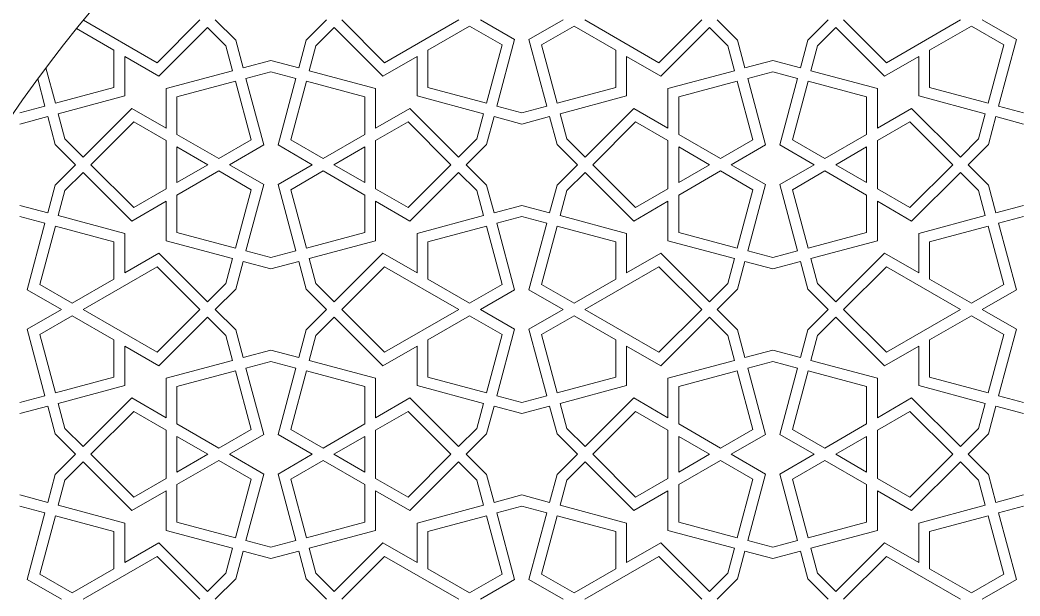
# Model space of a CAD drawing. Header units: metres. Extents: x 7064 to 15770, y 8440 to 11994.
# Drawn here: x 14537.6 to 14696.2, y 11361 to 11452.4 of the extents above; entities that cross this region are included whole.
import ezdxf

# ---------------------------------------------------------------- set-up
doc = ezdxf.new("R2010")
doc.units = ezdxf.units.M
doc.layers.add('GÖRÜNÜŞ 015-O4M', color=125, linetype='Continuous', lineweight=15)

msp = doc.modelspace()

# ---------------------------------------------------------------- linework, layer by layer
at = {"layer": 'GÖRÜNÜŞ 015-O4M', "color": 0}
for p, q in [((14559.374, 11445.605), (14547.673, 11452.361)), ((14566.162, 11452.393), (14559.374, 11445.605)), ((14571.819, 11449.168), (14568.594, 11452.393)), ((14582.991, 11449.168), (14586.216, 11452.393)), ((14588.648, 11452.393), (14595.436, 11445.605)), ((14595.436, 11445.605), (14607.193, 11452.393)), ((14602.299, 11447.582), (14608.913, 11451.4)), ((14614.056, 11448.431), (14608.913, 11451.4)), ((14616.059, 11449.261), (14610.633, 11452.393)), ((14618.327, 11449.261), (14623.753, 11452.393)), ((14620.33, 11448.431), (14625.473, 11451.4)), ((14632.087, 11447.582), (14625.473, 11451.4)), ((14638.95, 11445.605), (14627.193, 11452.393)), ((14645.737, 11452.393), (14638.95, 11445.605)), ((14651.395, 11449.168), (14648.17, 11452.393)), ((14662.567, 11449.168), (14665.792, 11452.393)), ((14668.224, 11452.393), (14675.012, 11445.605)), ((14675.012, 11445.605), (14686.769, 11452.393)), ((14681.875, 11447.582), (14688.489, 11451.4)), ((14693.631, 11448.431), (14688.489, 11451.4)), ((14695.634, 11449.261), (14690.209, 11452.393)), ((14552.511, 11447.582), (14546.576, 11451.008)), ((14567.378, 11451.177), (14559.657, 11443.456)), ((14570.277, 11448.278), (14567.378, 11451.177)), ((14584.533, 11448.278), (14587.432, 11451.177)), ((14587.432, 11451.177), (14595.153, 11443.456)), ((14646.954, 11451.177), (14639.233, 11443.456)), ((14649.853, 11448.278), (14646.954, 11451.177)), ((14664.109, 11448.278), (14667.008, 11451.177)), ((14667.008, 11451.177), (14674.729, 11443.456)), ((14570.277, 11448.278), (14571.338, 11444.318)), ((14571.819, 11449.168), (14573, 11444.763)), ((14582.991, 11449.168), (14581.811, 11444.763)), ((14584.533, 11448.278), (14583.472, 11444.318)), ((14611.571, 11439.159), (14614.056, 11448.431)), ((14613.233, 11438.714), (14616.059, 11449.261)), ((14621.153, 11438.714), (14618.327, 11449.261)), ((14622.815, 11439.159), (14620.33, 11448.431)), ((14649.853, 11448.278), (14650.914, 11444.318)), ((14651.395, 11449.168), (14652.575, 11444.763)), ((14662.567, 11449.168), (14661.386, 11444.763)), ((14664.109, 11448.278), (14663.048, 11444.318)), ((14691.147, 11439.159), (14693.631, 11448.431)), ((14692.808, 11438.714), (14695.634, 11449.261)), ((14552.511, 11441.643), (14552.511, 11447.582)), ((14602.299, 11441.643), (14602.299, 11447.582)), ((14632.087, 11441.643), (14632.087, 11447.582)), ((14681.875, 11441.643), (14681.875, 11447.582)), ((14559.657, 11443.456), (14554.231, 11446.589)), ((14554.231, 11440.323), (14554.231, 11446.589)), ((14577.405, 11445.943), (14573, 11444.763)), ((14577.405, 11445.943), (14581.811, 11444.763)), ((14595.153, 11443.456), (14600.579, 11446.589)), ((14600.579, 11440.323), (14600.579, 11446.589)), ((14639.233, 11443.456), (14633.807, 11446.589)), ((14633.807, 11440.323), (14633.807, 11446.589)), ((14656.981, 11445.943), (14652.575, 11444.763)), ((14656.981, 11445.943), (14661.386, 11444.763)), ((14674.729, 11443.456), (14680.155, 11446.589)), ((14680.155, 11440.323), (14680.155, 11446.589)), ((14543.239, 11439.159), (14541.733, 11444.78)), ((14571.338, 11444.318), (14560.791, 11441.492)), ((14577.405, 11444.163), (14573.445, 11443.101)), ((14577.405, 11444.163), (14581.365, 11443.101)), ((14583.472, 11444.318), (14594.019, 11441.492)), ((14650.914, 11444.318), (14640.367, 11441.492)), ((14656.981, 11444.163), (14653.02, 11443.101)), ((14656.981, 11444.163), (14660.941, 11443.101)), ((14663.048, 11444.318), (14673.595, 11441.492)), ((14541.578, 11438.714), (14540.424, 11443.019)), ((14571.783, 11442.656), (14562.511, 11440.172)), ((14571.783, 11442.656), (14574.268, 11433.384)), ((14573.445, 11443.101), (14576.271, 11432.554)), ((14581.365, 11443.101), (14578.539, 11432.554)), ((14583.027, 11442.656), (14580.542, 11433.384)), ((14583.027, 11442.656), (14592.299, 11440.172)), ((14651.359, 11442.656), (14642.087, 11440.172)), ((14651.359, 11442.656), (14653.844, 11433.384)), ((14653.02, 11443.101), (14655.847, 11432.554)), ((14660.941, 11443.101), (14658.115, 11432.554)), ((14662.602, 11442.656), (14660.118, 11433.384)), ((14662.602, 11442.656), (14671.875, 11440.172)), ((14543.239, 11439.159), (14552.511, 11441.643)), ((14543.684, 11437.497), (14554.231, 11440.323)), ((14560.791, 11441.492), (14560.791, 11435.226)), ((14594.019, 11441.492), (14594.019, 11435.226)), ((14611.126, 11437.497), (14600.579, 11440.323)), ((14611.571, 11439.159), (14602.299, 11441.643)), ((14622.815, 11439.159), (14632.087, 11441.643)), ((14623.26, 11437.497), (14633.807, 11440.323)), ((14640.367, 11441.492), (14640.367, 11435.226)), ((14673.595, 11441.492), (14673.595, 11435.226)), ((14690.702, 11437.497), (14680.155, 11440.323)), ((14691.147, 11439.159), (14681.875, 11441.643)), ((14537.617, 11437.652), (14541.578, 11438.714)), ((14562.511, 11440.172), (14562.511, 11434.233)), ((14592.299, 11440.172), (14592.299, 11434.233)), ((14617.193, 11437.652), (14613.233, 11438.714)), ((14617.193, 11437.652), (14621.153, 11438.714)), ((14642.087, 11440.172), (14642.087, 11434.233)), ((14671.875, 11440.172), (14671.875, 11434.233)), ((14696.769, 11437.652), (14692.808, 11438.714)), ((14544.745, 11433.537), (14543.684, 11437.497)), ((14547.644, 11430.638), (14555.365, 11438.359)), ((14555.365, 11438.359), (14560.791, 11435.226)), ((14599.445, 11438.359), (14594.019, 11435.226)), ((14607.166, 11430.638), (14599.445, 11438.359)), ((14610.065, 11433.537), (14611.126, 11437.497)), ((14624.321, 11433.537), (14623.26, 11437.497)), ((14627.22, 11430.638), (14634.941, 11438.359)), ((14634.941, 11438.359), (14640.367, 11435.226)), ((14679.02, 11438.359), (14673.595, 11435.226)), ((14686.741, 11430.638), (14679.02, 11438.359)), ((14689.641, 11433.537), (14690.702, 11437.497)), ((14537.617, 11435.872), (14542.023, 11437.052)), ((14543.203, 11432.647), (14542.023, 11437.052)), ((14548.861, 11429.422), (14555.648, 11436.21)), ((14555.648, 11436.21), (14560.791, 11433.24)), ((14599.162, 11436.21), (14594.019, 11433.24)), ((14605.95, 11429.422), (14599.162, 11436.21)), ((14611.607, 11432.647), (14612.788, 11437.052)), ((14617.193, 11435.872), (14612.788, 11437.052)), ((14617.193, 11435.872), (14621.598, 11437.052)), ((14622.779, 11432.647), (14621.598, 11437.052)), ((14628.436, 11429.422), (14635.224, 11436.21)), ((14635.224, 11436.21), (14640.367, 11433.24)), ((14678.737, 11436.21), (14673.595, 11433.24)), ((14685.525, 11429.422), (14678.737, 11436.21)), ((14691.183, 11432.647), (14692.363, 11437.052)), ((14696.769, 11435.872), (14692.363, 11437.052)), ((14562.511, 11434.233), (14569.125, 11430.415)), ((14592.299, 11434.233), (14585.685, 11430.415)), ((14642.087, 11434.233), (14648.701, 11430.415)), ((14671.875, 11434.233), (14665.261, 11430.415)), ((14543.203, 11432.647), (14546.428, 11429.422)), ((14544.745, 11433.537), (14547.644, 11430.638)), ((14560.791, 11425.603), (14560.791, 11433.24)), ((14569.125, 11430.415), (14574.268, 11433.384)), ((14570.845, 11429.422), (14576.271, 11432.554)), ((14583.965, 11429.422), (14578.539, 11432.554)), ((14585.685, 11430.415), (14580.542, 11433.384)), ((14594.019, 11425.603), (14594.019, 11433.24)), ((14610.065, 11433.537), (14607.166, 11430.638)), ((14611.607, 11432.647), (14608.382, 11429.422)), ((14622.779, 11432.647), (14626.004, 11429.422)), ((14624.321, 11433.537), (14627.22, 11430.638)), ((14640.367, 11425.603), (14640.367, 11433.24)), ((14648.701, 11430.415), (14653.844, 11433.384)), ((14650.421, 11429.422), (14655.847, 11432.554)), ((14663.541, 11429.422), (14658.115, 11432.554)), ((14665.261, 11430.415), (14660.118, 11433.384)), ((14673.595, 11425.603), (14673.595, 11433.24)), ((14689.641, 11433.537), (14686.741, 11430.638)), ((14691.183, 11432.647), (14687.958, 11429.422)), ((14562.511, 11432.247), (14567.405, 11429.422)), ((14562.511, 11426.596), (14562.511, 11432.247)), ((14592.299, 11432.247), (14587.405, 11429.422)), ((14592.299, 11426.596), (14592.299, 11432.247)), ((14642.087, 11432.247), (14646.981, 11429.422)), ((14642.087, 11426.596), (14642.087, 11432.247)), ((14671.875, 11432.247), (14666.981, 11429.422)), ((14671.875, 11426.596), (14671.875, 11432.247)), ((14543.203, 11426.197), (14546.428, 11429.422)), ((14548.861, 11429.422), (14555.648, 11422.634)), ((14562.511, 11426.596), (14567.405, 11429.422)), ((14570.845, 11429.422), (14576.271, 11426.289)), ((14583.965, 11429.422), (14578.539, 11426.289)), ((14592.299, 11426.596), (14587.405, 11429.422)), ((14605.95, 11429.422), (14599.162, 11422.634)), ((14611.607, 11426.197), (14608.382, 11429.422)), ((14622.779, 11426.197), (14626.004, 11429.422)), ((14628.436, 11429.422), (14635.224, 11422.634)), ((14642.087, 11426.596), (14646.981, 11429.422)), ((14650.421, 11429.422), (14655.847, 11426.289)), ((14663.541, 11429.422), (14658.115, 11426.289)), ((14671.875, 11426.596), (14666.981, 11429.422)), ((14685.525, 11429.422), (14678.737, 11422.634)), ((14691.183, 11426.197), (14687.958, 11429.422)), ((14544.745, 11425.306), (14547.644, 11428.206)), ((14547.644, 11428.206), (14555.365, 11420.485)), ((14562.511, 11424.61), (14569.125, 11428.429)), ((14569.125, 11428.429), (14574.268, 11425.46)), ((14585.685, 11428.429), (14580.542, 11425.46)), ((14592.299, 11424.61), (14585.685, 11428.429)), ((14607.166, 11428.206), (14599.445, 11420.485)), ((14610.065, 11425.306), (14607.166, 11428.206)), ((14624.321, 11425.306), (14627.22, 11428.206)), ((14627.22, 11428.206), (14634.941, 11420.485)), ((14642.087, 11424.61), (14648.701, 11428.429)), ((14648.701, 11428.429), (14653.844, 11425.46)), ((14665.261, 11428.429), (14660.118, 11425.46)), ((14671.875, 11424.61), (14665.261, 11428.429)), ((14686.741, 11428.206), (14679.02, 11420.485)), ((14689.641, 11425.306), (14686.741, 11428.206)), ((14543.203, 11426.197), (14542.023, 11421.791)), ((14573.445, 11415.742), (14576.271, 11426.289)), ((14581.365, 11415.742), (14578.539, 11426.289)), ((14611.607, 11426.197), (14612.788, 11421.791)), ((14622.779, 11426.197), (14621.598, 11421.791)), ((14653.02, 11415.742), (14655.847, 11426.289)), ((14660.941, 11415.742), (14658.115, 11426.289)), ((14691.183, 11426.197), (14692.363, 11421.791)), ((14544.745, 11425.306), (14543.684, 11421.346)), ((14555.648, 11422.634), (14560.791, 11425.603)), ((14562.511, 11418.672), (14562.511, 11424.61)), ((14571.783, 11416.187), (14574.268, 11425.46)), ((14583.027, 11416.187), (14580.542, 11425.46)), ((14592.299, 11418.672), (14592.299, 11424.61)), ((14599.162, 11422.634), (14594.019, 11425.603)), ((14610.065, 11425.306), (14611.126, 11421.346)), ((14624.321, 11425.306), (14623.26, 11421.346)), ((14635.224, 11422.634), (14640.367, 11425.603)), ((14642.087, 11418.672), (14642.087, 11424.61)), ((14651.359, 11416.187), (14653.844, 11425.46)), ((14662.602, 11416.187), (14660.118, 11425.46)), ((14671.875, 11418.672), (14671.875, 11424.61)), ((14678.737, 11422.634), (14673.595, 11425.603)), ((14689.641, 11425.306), (14690.702, 11421.346)), ((14537.617, 11422.972), (14542.023, 11421.791)), ((14555.365, 11420.485), (14560.791, 11423.617)), ((14560.791, 11417.352), (14560.791, 11423.617)), ((14594.019, 11417.352), (14594.019, 11423.617)), ((14599.445, 11420.485), (14594.019, 11423.617)), ((14617.193, 11422.972), (14612.788, 11421.791)), ((14617.193, 11422.972), (14621.598, 11421.791)), ((14634.941, 11420.485), (14640.367, 11423.617)), ((14640.367, 11417.352), (14640.367, 11423.617)), ((14673.595, 11417.352), (14673.595, 11423.617)), ((14679.02, 11420.485), (14673.595, 11423.617)), ((14696.769, 11422.972), (14692.363, 11421.791)), ((14543.684, 11421.346), (14554.231, 11418.52)), ((14611.126, 11421.346), (14600.579, 11418.52)), ((14623.26, 11421.346), (14633.807, 11418.52)), ((14690.702, 11421.346), (14680.155, 11418.52)), ((14537.617, 11421.191), (14541.578, 11420.13)), ((14541.578, 11420.13), (14538.752, 11409.583)), ((14543.239, 11419.685), (14540.755, 11410.413)), ((14543.239, 11419.685), (14552.511, 11417.2)), ((14611.571, 11419.685), (14602.299, 11417.2)), ((14611.571, 11419.685), (14614.056, 11410.413)), ((14617.193, 11421.191), (14613.233, 11420.13)), ((14613.233, 11420.13), (14616.059, 11409.583)), ((14617.193, 11421.191), (14621.153, 11420.13)), ((14621.153, 11420.13), (14618.327, 11409.583)), ((14622.815, 11419.685), (14620.33, 11410.413)), ((14622.815, 11419.685), (14632.087, 11417.2)), ((14691.147, 11419.685), (14681.875, 11417.2)), ((14691.147, 11419.685), (14693.631, 11410.413)), ((14696.769, 11421.191), (14692.808, 11420.13)), ((14692.808, 11420.13), (14695.634, 11409.583)), ((14554.231, 11418.52), (14554.231, 11412.255)), ((14571.783, 11416.187), (14562.511, 11418.672)), ((14583.027, 11416.187), (14592.299, 11418.672)), ((14600.579, 11418.52), (14600.579, 11412.255)), ((14633.807, 11418.52), (14633.807, 11412.255)), ((14651.359, 11416.187), (14642.087, 11418.672)), ((14662.602, 11416.187), (14671.875, 11418.672)), ((14680.155, 11418.52), (14680.155, 11412.255)), ((14552.511, 11417.2), (14552.511, 11411.262)), ((14571.338, 11414.526), (14560.791, 11417.352)), ((14583.472, 11414.526), (14594.019, 11417.352)), ((14602.299, 11417.2), (14602.299, 11411.262)), ((14632.087, 11417.2), (14632.087, 11411.262)), ((14650.914, 11414.526), (14640.367, 11417.352)), ((14663.048, 11414.526), (14673.595, 11417.352)), ((14681.875, 11417.2), (14681.875, 11411.262)), ((14559.657, 11415.388), (14554.231, 11412.255)), ((14567.378, 11407.667), (14559.657, 11415.388)), ((14577.405, 11414.681), (14573.445, 11415.742)), ((14577.405, 11414.681), (14581.365, 11415.742)), ((14587.432, 11407.667), (14595.153, 11415.388)), ((14595.153, 11415.388), (14600.579, 11412.255)), ((14639.233, 11415.388), (14633.807, 11412.255)), ((14646.954, 11407.667), (14639.233, 11415.388)), ((14656.981, 11414.681), (14653.02, 11415.742)), ((14656.981, 11414.681), (14660.941, 11415.742)), ((14667.008, 11407.667), (14674.729, 11415.388)), ((14674.729, 11415.388), (14680.155, 11412.255)), ((14570.277, 11410.566), (14571.338, 11414.526)), ((14571.819, 11409.675), (14573, 11414.081)), ((14577.405, 11412.9), (14573, 11414.081)), ((14577.405, 11412.9), (14581.811, 11414.081)), ((14582.991, 11409.675), (14581.811, 11414.081)), ((14584.533, 11410.566), (14583.472, 11414.526)), ((14649.853, 11410.566), (14650.914, 11414.526)), ((14651.395, 11409.675), (14652.575, 11414.081)), ((14656.981, 11412.9), (14652.575, 11414.081)), ((14656.981, 11412.9), (14661.386, 11414.081)), ((14662.567, 11409.675), (14661.386, 11414.081)), ((14664.109, 11410.566), (14663.048, 11414.526)), ((14559.374, 11413.238), (14547.617, 11406.45)), ((14566.162, 11406.45), (14559.374, 11413.238)), ((14588.648, 11406.45), (14595.436, 11413.238)), ((14595.436, 11413.238), (14607.193, 11406.45)), ((14638.95, 11413.238), (14627.193, 11406.45)), ((14645.737, 11406.45), (14638.95, 11413.238)), ((14668.224, 11406.45), (14675.012, 11413.238)), ((14675.012, 11413.238), (14686.769, 11406.45)), ((14540.755, 11410.413), (14545.897, 11407.443)), ((14552.511, 11411.262), (14545.897, 11407.443)), ((14570.277, 11410.566), (14567.378, 11407.667)), ((14584.533, 11410.566), (14587.432, 11407.667)), ((14602.299, 11411.262), (14608.913, 11407.443)), ((14614.056, 11410.413), (14608.913, 11407.443)), ((14620.33, 11410.413), (14625.473, 11407.443)), ((14632.087, 11411.262), (14625.473, 11407.443)), ((14649.853, 11410.566), (14646.954, 11407.667)), ((14664.109, 11410.566), (14667.008, 11407.667)), ((14681.875, 11411.262), (14688.489, 11407.443)), ((14693.631, 11410.413), (14688.489, 11407.443)), ((14538.752, 11409.583), (14544.177, 11406.45)), ((14571.819, 11409.675), (14568.594, 11406.45)), ((14582.991, 11409.675), (14586.216, 11406.45)), ((14616.059, 11409.583), (14610.633, 11406.45)), ((14618.327, 11409.583), (14623.753, 11406.45)), ((14651.395, 11409.675), (14648.17, 11406.45)), ((14662.567, 11409.675), (14665.792, 11406.45)), ((14695.634, 11409.583), (14690.209, 11406.45)), ((14538.752, 11403.318), (14544.177, 11406.45)), ((14540.755, 11402.488), (14545.897, 11405.457)), ((14552.511, 11401.639), (14545.897, 11405.457)), ((14559.374, 11399.663), (14547.617, 11406.45)), ((14566.162, 11406.45), (14559.374, 11399.663)), ((14571.819, 11403.225), (14568.594, 11406.45)), ((14582.991, 11403.225), (14586.216, 11406.45)), ((14588.648, 11406.45), (14595.436, 11399.663)), ((14595.436, 11399.663), (14607.193, 11406.45)), ((14602.299, 11401.639), (14608.913, 11405.457)), ((14614.056, 11402.488), (14608.913, 11405.457)), ((14616.059, 11403.318), (14610.633, 11406.45)), ((14618.327, 11403.318), (14623.753, 11406.45)), ((14620.33, 11402.488), (14625.473, 11405.457)), ((14632.087, 11401.639), (14625.473, 11405.457)), ((14638.95, 11399.663), (14627.193, 11406.45)), ((14645.737, 11406.45), (14638.95, 11399.663)), ((14651.395, 11403.225), (14648.17, 11406.45)), ((14662.567, 11403.225), (14665.792, 11406.45)), ((14668.224, 11406.45), (14675.012, 11399.663)), ((14675.012, 11399.663), (14686.769, 11406.45)), ((14681.875, 11401.639), (14688.489, 11405.457)), ((14693.631, 11402.488), (14688.489, 11405.457)), ((14695.634, 11403.318), (14690.209, 11406.45)), ((14567.378, 11405.234), (14559.657, 11397.513)), ((14570.277, 11402.335), (14567.378, 11405.234)), ((14584.533, 11402.335), (14587.432, 11405.234)), ((14587.432, 11405.234), (14595.153, 11397.513)), ((14646.954, 11405.234), (14639.233, 11397.513)), ((14649.853, 11402.335), (14646.954, 11405.234)), ((14664.109, 11402.335), (14667.008, 11405.234)), ((14667.008, 11405.234), (14674.729, 11397.513)), ((14541.578, 11392.771), (14538.752, 11403.318)), ((14543.239, 11393.216), (14540.755, 11402.488)), ((14570.277, 11402.335), (14571.338, 11398.375)), ((14571.819, 11403.225), (14573, 11398.82)), ((14582.991, 11403.225), (14581.811, 11398.82)), ((14584.533, 11402.335), (14583.472, 11398.375)), ((14611.571, 11393.216), (14614.056, 11402.488)), ((14613.233, 11392.771), (14616.059, 11403.318)), ((14621.153, 11392.771), (14618.327, 11403.318)), ((14622.815, 11393.216), (14620.33, 11402.488)), ((14649.853, 11402.335), (14650.914, 11398.375)), ((14651.395, 11403.225), (14652.575, 11398.82)), ((14662.567, 11403.225), (14661.386, 11398.82)), ((14664.109, 11402.335), (14663.048, 11398.375)), ((14691.147, 11393.216), (14693.631, 11402.488)), ((14692.808, 11392.771), (14695.634, 11403.318)), ((14552.511, 11395.7), (14552.511, 11401.639)), ((14559.657, 11397.513), (14554.231, 11400.646)), ((14554.231, 11394.38), (14554.231, 11400.646)), ((14595.153, 11397.513), (14600.579, 11400.646)), ((14600.579, 11394.38), (14600.579, 11400.646)), ((14602.299, 11395.7), (14602.299, 11401.639)), ((14632.087, 11395.7), (14632.087, 11401.639)), ((14639.233, 11397.513), (14633.807, 11400.646)), ((14633.807, 11394.38), (14633.807, 11400.646)), ((14674.729, 11397.513), (14680.155, 11400.646)), ((14680.155, 11394.38), (14680.155, 11400.646)), ((14681.875, 11395.7), (14681.875, 11401.639)), ((14577.405, 11400), (14573, 11398.82)), ((14577.405, 11400), (14581.811, 11398.82)), ((14656.981, 11400), (14652.575, 11398.82)), ((14656.981, 11400), (14661.386, 11398.82)), ((14571.338, 11398.375), (14560.791, 11395.549)), ((14577.405, 11398.22), (14573.445, 11397.158)), ((14577.405, 11398.22), (14581.365, 11397.158)), ((14583.472, 11398.375), (14594.019, 11395.549)), ((14650.914, 11398.375), (14640.367, 11395.549)), ((14656.981, 11398.22), (14653.02, 11397.158)), ((14656.981, 11398.22), (14660.941, 11397.158)), ((14663.048, 11398.375), (14673.595, 11395.549)), ((14571.783, 11396.713), (14562.511, 11394.229)), ((14571.783, 11396.713), (14574.268, 11387.441)), ((14573.445, 11397.158), (14576.271, 11386.611)), ((14581.365, 11397.158), (14578.539, 11386.611)), ((14583.027, 11396.713), (14580.542, 11387.441)), ((14583.027, 11396.713), (14592.299, 11394.229)), ((14651.359, 11396.713), (14642.087, 11394.229)), ((14651.359, 11396.713), (14653.844, 11387.441)), ((14653.02, 11397.158), (14655.847, 11386.611)), ((14660.941, 11397.158), (14658.115, 11386.611)), ((14662.602, 11396.713), (14660.118, 11387.441)), ((14662.602, 11396.713), (14671.875, 11394.229)), ((14543.239, 11393.216), (14552.511, 11395.7)), ((14543.684, 11391.554), (14554.231, 11394.38)), ((14560.791, 11395.549), (14560.791, 11389.283)), ((14594.019, 11395.549), (14594.019, 11389.283)), ((14611.126, 11391.554), (14600.579, 11394.38)), ((14611.571, 11393.216), (14602.299, 11395.7)), ((14622.815, 11393.216), (14632.087, 11395.7)), ((14623.26, 11391.554), (14633.807, 11394.38)), ((14640.367, 11395.549), (14640.367, 11389.283)), ((14673.595, 11395.549), (14673.595, 11389.283)), ((14690.702, 11391.554), (14680.155, 11394.38)), ((14691.147, 11393.216), (14681.875, 11395.7)), ((14537.617, 11391.709), (14541.578, 11392.771)), ((14562.511, 11394.229), (14562.511, 11388.29)), ((14592.299, 11394.229), (14592.299, 11388.29)), ((14617.193, 11391.709), (14613.233, 11392.771)), ((14617.193, 11391.709), (14621.153, 11392.771)), ((14642.087, 11394.229), (14642.087, 11388.29)), ((14671.875, 11394.229), (14671.875, 11388.29)), ((14696.769, 11391.709), (14692.808, 11392.771)), ((14537.617, 11389.929), (14542.023, 11391.109)), ((14543.203, 11386.704), (14542.023, 11391.109)), ((14544.745, 11387.594), (14543.684, 11391.554)), ((14547.644, 11384.695), (14555.365, 11392.416)), ((14555.365, 11392.416), (14560.791, 11389.283)), ((14599.445, 11392.416), (14594.019, 11389.283)), ((14607.166, 11384.695), (14599.445, 11392.416)), ((14610.065, 11387.594), (14611.126, 11391.554)), ((14611.607, 11386.704), (14612.788, 11391.109)), ((14617.193, 11389.929), (14612.788, 11391.109)), ((14617.193, 11389.929), (14621.598, 11391.109)), ((14622.779, 11386.704), (14621.598, 11391.109)), ((14624.321, 11387.594), (14623.26, 11391.554)), ((14627.22, 11384.695), (14634.941, 11392.416)), ((14634.941, 11392.416), (14640.367, 11389.283)), ((14679.02, 11392.416), (14673.595, 11389.283)), ((14686.741, 11384.695), (14679.02, 11392.416)), ((14689.641, 11387.594), (14690.702, 11391.554)), ((14691.183, 11386.704), (14692.363, 11391.109)), ((14696.769, 11389.929), (14692.363, 11391.109)), ((14548.861, 11383.479), (14555.648, 11390.267)), ((14555.648, 11390.267), (14560.791, 11387.297)), ((14599.162, 11390.267), (14594.019, 11387.297)), ((14605.95, 11383.479), (14599.162, 11390.267)), ((14628.436, 11383.479), (14635.224, 11390.267)), ((14635.224, 11390.267), (14640.367, 11387.297)), ((14678.737, 11390.267), (14673.595, 11387.297)), ((14685.525, 11383.479), (14678.737, 11390.267)), ((14562.511, 11388.29), (14569.125, 11384.472)), ((14592.299, 11388.29), (14585.685, 11384.472)), ((14642.087, 11388.29), (14648.701, 11384.472)), ((14671.875, 11388.29), (14665.261, 11384.472)), ((14543.203, 11386.704), (14546.428, 11383.479)), ((14544.745, 11387.594), (14547.644, 11384.695)), ((14560.791, 11379.66), (14560.791, 11387.297)), ((14569.125, 11384.472), (14574.268, 11387.441)), ((14570.845, 11383.479), (14576.271, 11386.611)), ((14583.965, 11383.479), (14578.539, 11386.611)), ((14585.685, 11384.472), (14580.542, 11387.441)), ((14594.019, 11379.66), (14594.019, 11387.297)), ((14610.065, 11387.594), (14607.166, 11384.695)), ((14611.607, 11386.704), (14608.382, 11383.479)), ((14622.779, 11386.704), (14626.004, 11383.479)), ((14624.321, 11387.594), (14627.22, 11384.695)), ((14640.367, 11379.66), (14640.367, 11387.297)), ((14648.701, 11384.472), (14653.844, 11387.441)), ((14650.421, 11383.479), (14655.847, 11386.611)), ((14663.541, 11383.479), (14658.115, 11386.611)), ((14665.261, 11384.472), (14660.118, 11387.441)), ((14673.595, 11379.66), (14673.595, 11387.297)), ((14689.641, 11387.594), (14686.741, 11384.695)), ((14691.183, 11386.704), (14687.958, 11383.479)), ((14562.511, 11386.304), (14567.405, 11383.479)), ((14562.511, 11380.653), (14562.511, 11386.304)), ((14592.299, 11386.304), (14587.405, 11383.479)), ((14592.299, 11380.653), (14592.299, 11386.304)), ((14642.087, 11386.304), (14646.981, 11383.479)), ((14642.087, 11380.653), (14642.087, 11386.304)), ((14671.875, 11386.304), (14666.981, 11383.479)), ((14671.875, 11380.653), (14671.875, 11386.304)), ((14543.203, 11380.254), (14546.428, 11383.479)), ((14548.861, 11383.479), (14555.648, 11376.691)), ((14562.511, 11380.653), (14567.405, 11383.479)), ((14570.845, 11383.479), (14576.271, 11380.346)), ((14583.965, 11383.479), (14578.539, 11380.346)), ((14592.299, 11380.653), (14587.405, 11383.479)), ((14605.95, 11383.479), (14599.162, 11376.691)), ((14611.607, 11380.254), (14608.382, 11383.479)), ((14622.779, 11380.254), (14626.004, 11383.479)), ((14628.436, 11383.479), (14635.224, 11376.691)), ((14642.087, 11380.653), (14646.981, 11383.479)), ((14650.421, 11383.479), (14655.847, 11380.346)), ((14663.541, 11383.479), (14658.115, 11380.346)), ((14671.875, 11380.653), (14666.981, 11383.479)), ((14685.525, 11383.479), (14678.737, 11376.691)), ((14691.183, 11380.254), (14687.958, 11383.479)), ((14544.745, 11379.363), (14547.644, 11382.263)), ((14547.644, 11382.263), (14555.365, 11374.542)), ((14562.511, 11378.667), (14569.125, 11382.486)), ((14569.125, 11382.486), (14574.268, 11379.517)), ((14585.685, 11382.486), (14580.542, 11379.517)), ((14592.299, 11378.667), (14585.685, 11382.486)), ((14607.166, 11382.263), (14599.445, 11374.542)), ((14610.065, 11379.363), (14607.166, 11382.263)), ((14624.321, 11379.363), (14627.22, 11382.263)), ((14627.22, 11382.263), (14634.941, 11374.542)), ((14642.087, 11378.667), (14648.701, 11382.486)), ((14648.701, 11382.486), (14653.844, 11379.517)), ((14665.261, 11382.486), (14660.118, 11379.517)), ((14671.875, 11378.667), (14665.261, 11382.486)), ((14686.741, 11382.263), (14679.02, 11374.542)), ((14689.641, 11379.363), (14686.741, 11382.263)), ((14543.203, 11380.254), (14542.023, 11375.848)), ((14573.445, 11369.799), (14576.271, 11380.346)), ((14581.365, 11369.799), (14578.539, 11380.346)), ((14611.607, 11380.254), (14612.788, 11375.848)), ((14622.779, 11380.254), (14621.598, 11375.848)), ((14653.02, 11369.799), (14655.847, 11380.346)), ((14660.941, 11369.799), (14658.115, 11380.346)), ((14691.183, 11380.254), (14692.363, 11375.848)), ((14544.745, 11379.363), (14543.684, 11375.403)), ((14555.648, 11376.691), (14560.791, 11379.66)), ((14562.511, 11372.729), (14562.511, 11378.667)), ((14571.783, 11370.244), (14574.268, 11379.517)), ((14583.027, 11370.244), (14580.542, 11379.517)), ((14592.299, 11372.729), (14592.299, 11378.667)), ((14599.162, 11376.691), (14594.019, 11379.66)), ((14610.065, 11379.363), (14611.126, 11375.403)), ((14624.321, 11379.363), (14623.26, 11375.403)), ((14635.224, 11376.691), (14640.367, 11379.66)), ((14642.087, 11372.729), (14642.087, 11378.667)), ((14651.359, 11370.244), (14653.844, 11379.517)), ((14662.602, 11370.244), (14660.118, 11379.517)), ((14671.875, 11372.729), (14671.875, 11378.667)), ((14678.737, 11376.691), (14673.595, 11379.66)), ((14689.641, 11379.363), (14690.702, 11375.403)), ((14537.617, 11377.029), (14542.023, 11375.848)), ((14555.365, 11374.542), (14560.791, 11377.674)), ((14560.791, 11371.409), (14560.791, 11377.674)), ((14594.019, 11371.409), (14594.019, 11377.674)), ((14599.445, 11374.542), (14594.019, 11377.674)), ((14617.193, 11377.029), (14612.788, 11375.848)), ((14617.193, 11377.029), (14621.598, 11375.848)), ((14634.941, 11374.542), (14640.367, 11377.674)), ((14640.367, 11371.409), (14640.367, 11377.674)), ((14673.595, 11371.409), (14673.595, 11377.674)), ((14679.02, 11374.542), (14673.595, 11377.674)), ((14696.769, 11377.029), (14692.363, 11375.848)), ((14537.617, 11375.248), (14541.578, 11374.187)), ((14543.684, 11375.403), (14554.231, 11372.577)), ((14611.126, 11375.403), (14600.579, 11372.577)), ((14617.193, 11375.248), (14613.233, 11374.187)), ((14617.193, 11375.248), (14621.153, 11374.187)), ((14623.26, 11375.403), (14633.807, 11372.577)), ((14690.702, 11375.403), (14680.155, 11372.577)), ((14696.769, 11375.248), (14692.808, 11374.187)), ((14541.578, 11374.187), (14538.752, 11363.64)), ((14543.239, 11373.742), (14540.755, 11364.47)), ((14543.239, 11373.742), (14552.511, 11371.257)), ((14611.571, 11373.742), (14602.299, 11371.257)), ((14611.571, 11373.742), (14614.056, 11364.47)), ((14613.233, 11374.187), (14616.059, 11363.64)), ((14621.153, 11374.187), (14618.327, 11363.64)), ((14622.815, 11373.742), (14620.33, 11364.47)), ((14622.815, 11373.742), (14632.087, 11371.257)), ((14691.147, 11373.742), (14681.875, 11371.257)), ((14691.147, 11373.742), (14693.631, 11364.47)), ((14692.808, 11374.187), (14695.634, 11363.64)), ((14554.231, 11372.577), (14554.231, 11366.312)), ((14571.783, 11370.244), (14562.511, 11372.729)), ((14583.027, 11370.244), (14592.299, 11372.729)), ((14600.579, 11372.577), (14600.579, 11366.312)), ((14633.807, 11372.577), (14633.807, 11366.312)), ((14651.359, 11370.244), (14642.087, 11372.729)), ((14662.602, 11370.244), (14671.875, 11372.729)), ((14680.155, 11372.577), (14680.155, 11366.312)), ((14552.511, 11371.257), (14552.511, 11365.319)), ((14571.338, 11368.583), (14560.791, 11371.409)), ((14583.472, 11368.583), (14594.019, 11371.409)), ((14602.299, 11371.257), (14602.299, 11365.319)), ((14632.087, 11371.257), (14632.087, 11365.319)), ((14650.914, 11368.583), (14640.367, 11371.409)), ((14663.048, 11368.583), (14673.595, 11371.409)), ((14681.875, 11371.257), (14681.875, 11365.319)), ((14559.657, 11369.445), (14554.231, 11366.312)), ((14567.378, 11361.724), (14559.657, 11369.445)), ((14577.405, 11368.738), (14573.445, 11369.799)), ((14577.405, 11368.738), (14581.365, 11369.799)), ((14587.432, 11361.724), (14595.153, 11369.445)), ((14595.153, 11369.445), (14600.579, 11366.312)), ((14639.233, 11369.445), (14633.807, 11366.312)), ((14646.954, 11361.724), (14639.233, 11369.445)), ((14656.981, 11368.738), (14653.02, 11369.799)), ((14656.981, 11368.738), (14660.941, 11369.799)), ((14667.008, 11361.724), (14674.729, 11369.445)), ((14674.729, 11369.445), (14680.155, 11366.312)), ((14570.277, 11364.623), (14571.338, 11368.583)), ((14571.819, 11363.732), (14573, 11368.138)), ((14577.405, 11366.957), (14573, 11368.138)), ((14577.405, 11366.957), (14581.811, 11368.138)), ((14582.991, 11363.732), (14581.811, 11368.138)), ((14584.533, 11364.623), (14583.472, 11368.583)), ((14649.853, 11364.623), (14650.914, 11368.583)), ((14651.395, 11363.732), (14652.575, 11368.138)), ((14656.981, 11366.957), (14652.575, 11368.138)), ((14656.981, 11366.957), (14661.386, 11368.138)), ((14662.567, 11363.732), (14661.386, 11368.138)), ((14664.109, 11364.623), (14663.048, 11368.583)), ((14559.374, 11367.295), (14547.617, 11360.507)), ((14566.162, 11360.507), (14559.374, 11367.295)), ((14588.648, 11360.507), (14595.436, 11367.295)), ((14595.436, 11367.295), (14607.193, 11360.507)), ((14638.95, 11367.295), (14627.193, 11360.507)), ((14645.737, 11360.507), (14638.95, 11367.295)), ((14668.224, 11360.507), (14675.012, 11367.295)), ((14675.012, 11367.295), (14686.769, 11360.507)), ((14540.755, 11364.47), (14545.897, 11361.5)), ((14552.511, 11365.319), (14545.897, 11361.5)), ((14570.277, 11364.623), (14567.378, 11361.724)), ((14584.533, 11364.623), (14587.432, 11361.724)), ((14602.299, 11365.319), (14608.913, 11361.5)), ((14614.056, 11364.47), (14608.913, 11361.5)), ((14620.33, 11364.47), (14625.473, 11361.5)), ((14632.087, 11365.319), (14625.473, 11361.5)), ((14649.853, 11364.623), (14646.954, 11361.724)), ((14664.109, 11364.623), (14667.008, 11361.724)), ((14681.875, 11365.319), (14688.489, 11361.5)), ((14693.631, 11364.47), (14688.489, 11361.5)), ((14538.752, 11363.64), (14544.177, 11360.507)), ((14571.819, 11363.732), (14568.594, 11360.507)), ((14582.991, 11363.732), (14586.216, 11360.507)), ((14616.059, 11363.64), (14610.633, 11360.507)), ((14618.327, 11363.64), (14623.753, 11360.507)), ((14651.395, 11363.732), (14648.17, 11360.507)), ((14662.567, 11363.732), (14665.792, 11360.507)), ((14695.634, 11363.64), (14690.209, 11360.507))]:
    msp.add_line(p, q, dxfattribs=at)
for points in [[(14418.758, 10713.656), (14418.758, 11338.549, -0.2619237), (14581.516, 11587.093, 0.0322607), (14740.628, 11684.731, 0.0322609), (14899.739, 11587.094, -0.2617735), (15062.497, 11338.548), (15062.497, 10713.656)], [(14460.71, 10713.656), (14460.71, 11337.081, -0.2606777), (14600.968, 11549.923, 0.0273462), (14740.628, 11633.727, 0.0273454), (14880.282, 11549.926, -0.2605168), (15020.545, 11337.074), (15020.545, 10713.656)]]:
    msp.add_lwpolyline(points, format="xyb", dxfattribs=at)
at = {"layer": 'GÖRÜNÜŞ 015-O4M', "color": 1}
msp.add_lwpolyline([(14985.127, 10713.656), (14985.127, 11323.802, 0.2594207), (14860.873, 11511.333, -0.024865), (14740.628, 11585.699, -0.0248666), (14620.372, 11511.328, 0.2595908), (14496.129, 11323.813), (14496.129, 10713.656)], format="xyb", dxfattribs=at)

doc.saveas('drawing.dxf')
